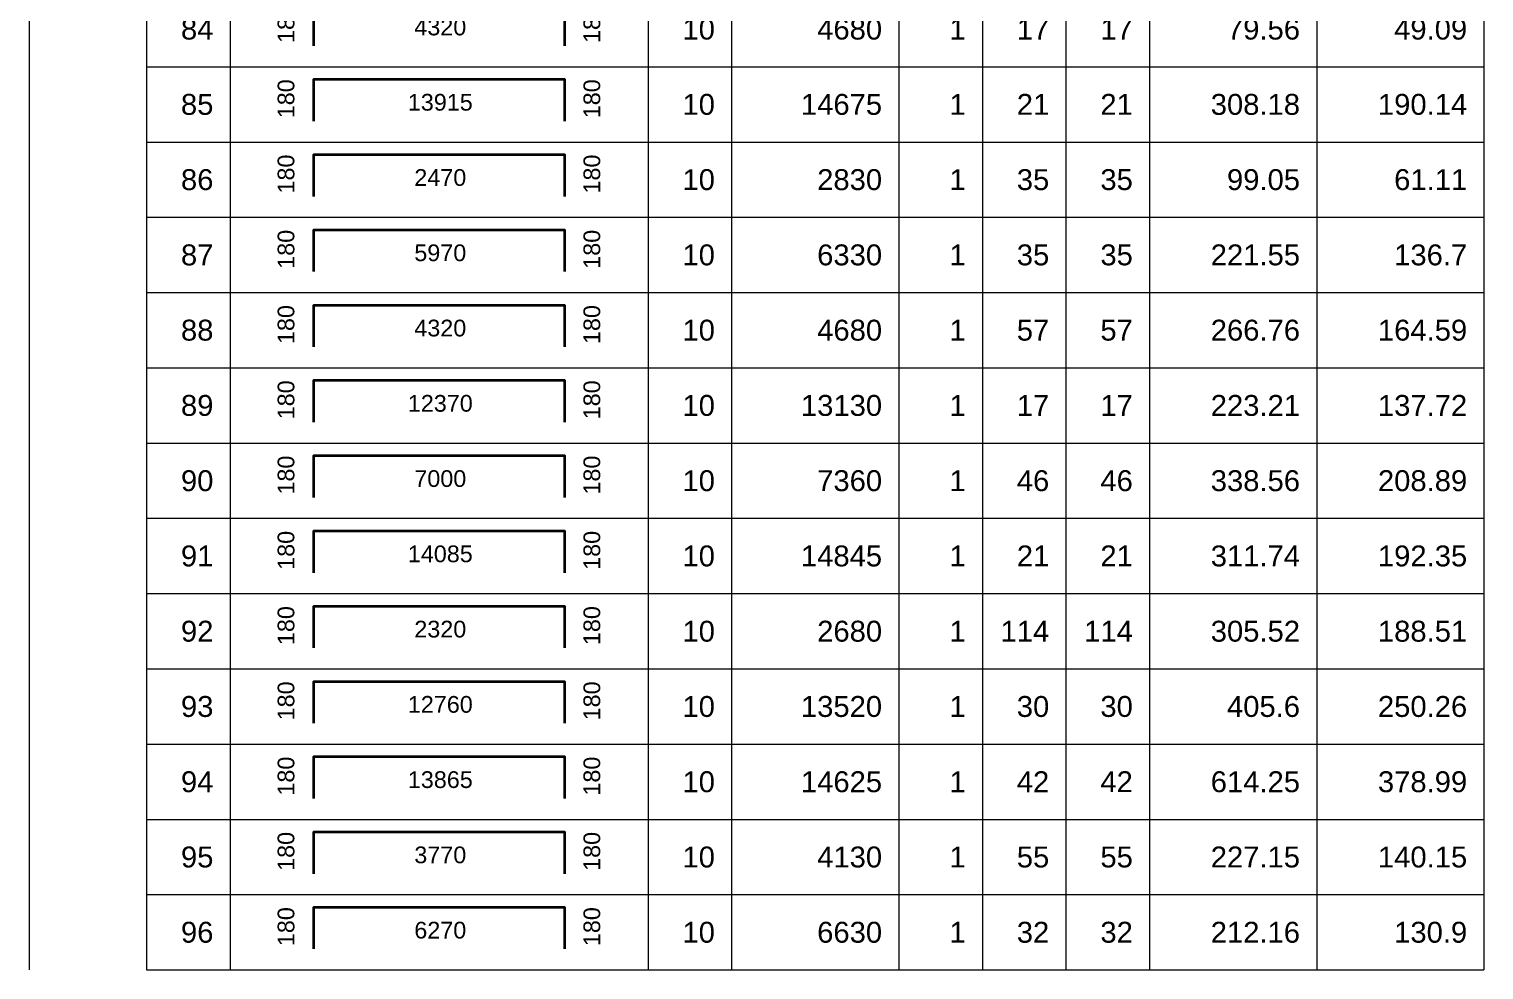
# Model space of a CAD drawing. Header units: millimetres. Extents: x -179076 to 505271, y -44005 to 99253.
# Drawn here: x -26283 to -8878, y 9995 to 21245 of the extents above; entities that cross this region are included whole.
import ezdxf
from ezdxf.enums import TextEntityAlignment as Align

# ---------------------------------------------------------------- set-up
doc = ezdxf.new("R2010")
doc.units = ezdxf.units.MM
for name, color, linetype, lineweight in [('NDC_S_REBAR', 4, 'Continuous', 35), ('NDC_S_VN TEXT', 7, 'Continuous', 20), ('NDC_Table', 3, 'Continuous', 20)]:
    doc.layers.add(name, color=color, linetype=linetype, lineweight=lineweight)
doc.styles.add('ARIAL', font='arial.ttf', dxfattribs={"width": 0.8})

# ---------------------------------------------------------------- blocks, each defined once
blk = doc.blocks.new('dang04')
at = {"layer": 'NDC_S_REBAR'}
blk.add_lwpolyline([(3405, -650), (3405, -150), (6405, -150), (6405, -650)], dxfattribs=at)
at = {"layer": 'NDC_Table'}
for p, q in [((0, 0), (0, -900)), ((1405, 0), (1405, -900)), ((2405, 0), (2405, -900)), ((7405, 0), (7405, -900)), ((8405, 0), (8405, -900)), ((10405, 0), (10405, -900)), ((11405, 0), (11405, -900)), ((12405, 0), (12405, -900)), ((13405, 0), (13405, -900)), ((15405, 0), (15405, -900)), ((17405, 0), (17405, -900)), ((1405, -900), (17405, -900))]:
    blk.add_line(p, q, dxfattribs=at)
at = {"layer": 'NDC_S_VN TEXT', "style": 'ARIAL'}
for p in [(3073, -150), (6733, -150)]:
    blk.add_attdef('D03', text='', height=200, rotation=90, dxfattribs=at).set_placement(p, align=Align.MIDDLE_RIGHT)
for p in [(2205, -450), (8205, -450), (10205, -450), (11205, -450), (12205, -450), (13205, -450), (15205, -450), (17205, -450)]:
    blk.add_attdef('D03', text='', height=250, dxfattribs=at).set_placement(p, align=Align.MIDDLE_RIGHT)
blk.add_attdef('D03', text='', height=200, dxfattribs=at).set_placement((4920, -425), align=Align.MIDDLE_CENTER)

msp = doc.modelspace()

# ---------------------------------------------------------------- block references
at = {"layer": 'NDC_Table'}
ref = msp.add_blockref('dang04', (-26283.5, 21695.5), dxfattribs=at)
ref.add_attrib('D03', '84', dxfattribs={"layer": 'NDC_S_VN TEXT', "height": 250, "style": 'ARIAL'}).set_placement((-24078.2, 21245.5), align=Align.MIDDLE_RIGHT)
ref.add_attrib('D03', '180', dxfattribs={"layer": 'NDC_S_VN TEXT', "height": 200, "rotation": 90, "style": 'ARIAL'}).set_placement((-23210.1, 21545.5), align=Align.MIDDLE_RIGHT)
ref.add_attrib('D03', '4320', dxfattribs={"layer": 'NDC_S_VN TEXT', "height": 200, "style": 'ARIAL'}).set_placement((-21363.9, 21270.7), align=Align.MIDDLE_CENTER)
ref.add_attrib('D03', '180', dxfattribs={"layer": 'NDC_S_VN TEXT', "height": 200, "rotation": 90, "style": 'ARIAL'}).set_placement((-19551, 21545.5), align=Align.MIDDLE_RIGHT)
ref.add_attrib('D03', '10', dxfattribs={"layer": 'NDC_S_VN TEXT', "height": 250, "style": 'ARIAL'}).set_placement((-18078.2, 21245.5), align=Align.MIDDLE_RIGHT)
ref.add_attrib('D03', '4680', dxfattribs={"layer": 'NDC_S_VN TEXT', "height": 250, "style": 'ARIAL'}).set_placement((-16078.2, 21245.5), align=Align.MIDDLE_RIGHT)
ref.add_attrib('D03', '1', dxfattribs={"layer": 'NDC_S_VN TEXT', "height": 250, "style": 'ARIAL'}).set_placement((-15078.2, 21245.5), align=Align.MIDDLE_RIGHT)
ref.add_attrib('D03', '17', dxfattribs={"layer": 'NDC_S_VN TEXT', "height": 250, "style": 'ARIAL'}).set_placement((-14078.2, 21245.5), align=Align.MIDDLE_RIGHT)
ref.add_attrib('D03', '17', dxfattribs={"layer": 'NDC_S_VN TEXT', "height": 250, "style": 'ARIAL'}).set_placement((-13078.2, 21245.8), align=Align.MIDDLE_RIGHT)
ref.add_attrib('D03', '79.56', dxfattribs={"layer": 'NDC_S_VN TEXT', "height": 250, "style": 'ARIAL'}).set_placement((-11078.2, 21245.5), align=Align.MIDDLE_RIGHT)
ref.add_attrib('D03', '49.09', dxfattribs={"layer": 'NDC_S_VN TEXT', "height": 250, "style": 'ARIAL'}).set_placement((-9078.2, 21245.5), align=Align.MIDDLE_RIGHT)
ref = msp.add_blockref('dang04', (-26283.5, 20795.5), dxfattribs=at)
ref.add_attrib('D03', '85', dxfattribs={"layer": 'NDC_S_VN TEXT', "height": 250, "style": 'ARIAL'}).set_placement((-24078.2, 20345.5), align=Align.MIDDLE_RIGHT)
ref.add_attrib('D03', '180', dxfattribs={"layer": 'NDC_S_VN TEXT', "height": 200, "rotation": 90, "style": 'ARIAL'}).set_placement((-23210.1, 20645.5), align=Align.MIDDLE_RIGHT)
ref.add_attrib('D03', '13915', dxfattribs={"layer": 'NDC_S_VN TEXT', "height": 200, "style": 'ARIAL'}).set_placement((-21363.9, 20370.7), align=Align.MIDDLE_CENTER)
ref.add_attrib('D03', '180', dxfattribs={"layer": 'NDC_S_VN TEXT', "height": 200, "rotation": 90, "style": 'ARIAL'}).set_placement((-19551, 20645.5), align=Align.MIDDLE_RIGHT)
ref.add_attrib('D03', '10', dxfattribs={"layer": 'NDC_S_VN TEXT', "height": 250, "style": 'ARIAL'}).set_placement((-18078.2, 20345.5), align=Align.MIDDLE_RIGHT)
ref.add_attrib('D03', '14675', dxfattribs={"layer": 'NDC_S_VN TEXT', "height": 250, "style": 'ARIAL'}).set_placement((-16078.2, 20345.5), align=Align.MIDDLE_RIGHT)
ref.add_attrib('D03', '1', dxfattribs={"layer": 'NDC_S_VN TEXT', "height": 250, "style": 'ARIAL'}).set_placement((-15078.2, 20345.5), align=Align.MIDDLE_RIGHT)
ref.add_attrib('D03', '21', dxfattribs={"layer": 'NDC_S_VN TEXT', "height": 250, "style": 'ARIAL'}).set_placement((-14078.2, 20345.5), align=Align.MIDDLE_RIGHT)
ref.add_attrib('D03', '21', dxfattribs={"layer": 'NDC_S_VN TEXT', "height": 250, "style": 'ARIAL'}).set_placement((-13078.2, 20345.8), align=Align.MIDDLE_RIGHT)
ref.add_attrib('D03', '308.18', dxfattribs={"layer": 'NDC_S_VN TEXT', "height": 250, "style": 'ARIAL'}).set_placement((-11078.2, 20345.5), align=Align.MIDDLE_RIGHT)
ref.add_attrib('D03', '190.14', dxfattribs={"layer": 'NDC_S_VN TEXT', "height": 250, "style": 'ARIAL'}).set_placement((-9078.2, 20345.5), align=Align.MIDDLE_RIGHT)
ref = msp.add_blockref('dang04', (-26283.5, 19895.5), dxfattribs=at)
ref.add_attrib('D03', '86', dxfattribs={"layer": 'NDC_S_VN TEXT', "height": 250, "style": 'ARIAL'}).set_placement((-24078.2, 19445.5), align=Align.MIDDLE_RIGHT)
ref.add_attrib('D03', '180', dxfattribs={"layer": 'NDC_S_VN TEXT', "height": 200, "rotation": 90, "style": 'ARIAL'}).set_placement((-23210.1, 19745.5), align=Align.MIDDLE_RIGHT)
ref.add_attrib('D03', '2470', dxfattribs={"layer": 'NDC_S_VN TEXT', "height": 200, "style": 'ARIAL'}).set_placement((-21363.9, 19470.7), align=Align.MIDDLE_CENTER)
ref.add_attrib('D03', '180', dxfattribs={"layer": 'NDC_S_VN TEXT', "height": 200, "rotation": 90, "style": 'ARIAL'}).set_placement((-19551, 19745.5), align=Align.MIDDLE_RIGHT)
ref.add_attrib('D03', '10', dxfattribs={"layer": 'NDC_S_VN TEXT', "height": 250, "style": 'ARIAL'}).set_placement((-18078.2, 19445.5), align=Align.MIDDLE_RIGHT)
ref.add_attrib('D03', '2830', dxfattribs={"layer": 'NDC_S_VN TEXT', "height": 250, "style": 'ARIAL'}).set_placement((-16078.2, 19445.5), align=Align.MIDDLE_RIGHT)
ref.add_attrib('D03', '1', dxfattribs={"layer": 'NDC_S_VN TEXT', "height": 250, "style": 'ARIAL'}).set_placement((-15078.2, 19445.5), align=Align.MIDDLE_RIGHT)
ref.add_attrib('D03', '35', dxfattribs={"layer": 'NDC_S_VN TEXT', "height": 250, "style": 'ARIAL'}).set_placement((-14078.2, 19445.5), align=Align.MIDDLE_RIGHT)
ref.add_attrib('D03', '35', dxfattribs={"layer": 'NDC_S_VN TEXT', "height": 250, "style": 'ARIAL'}).set_placement((-13078.2, 19445.8), align=Align.MIDDLE_RIGHT)
ref.add_attrib('D03', '99.05', dxfattribs={"layer": 'NDC_S_VN TEXT', "height": 250, "style": 'ARIAL'}).set_placement((-11078.2, 19445.5), align=Align.MIDDLE_RIGHT)
ref.add_attrib('D03', '61.11', dxfattribs={"layer": 'NDC_S_VN TEXT', "height": 250, "style": 'ARIAL'}).set_placement((-9078.2, 19445.5), align=Align.MIDDLE_RIGHT)
ref = msp.add_blockref('dang04', (-26283.5, 18995.5), dxfattribs=at)
ref.add_attrib('D03', '87', dxfattribs={"layer": 'NDC_S_VN TEXT', "height": 250, "style": 'ARIAL'}).set_placement((-24078.2, 18545.5), align=Align.MIDDLE_RIGHT)
ref.add_attrib('D03', '180', dxfattribs={"layer": 'NDC_S_VN TEXT', "height": 200, "rotation": 90, "style": 'ARIAL'}).set_placement((-23210.1, 18845.5), align=Align.MIDDLE_RIGHT)
ref.add_attrib('D03', '5970', dxfattribs={"layer": 'NDC_S_VN TEXT', "height": 200, "style": 'ARIAL'}).set_placement((-21363.9, 18570.7), align=Align.MIDDLE_CENTER)
ref.add_attrib('D03', '180', dxfattribs={"layer": 'NDC_S_VN TEXT', "height": 200, "rotation": 90, "style": 'ARIAL'}).set_placement((-19551, 18845.5), align=Align.MIDDLE_RIGHT)
ref.add_attrib('D03', '10', dxfattribs={"layer": 'NDC_S_VN TEXT', "height": 250, "style": 'ARIAL'}).set_placement((-18078.2, 18545.5), align=Align.MIDDLE_RIGHT)
ref.add_attrib('D03', '6330', dxfattribs={"layer": 'NDC_S_VN TEXT', "height": 250, "style": 'ARIAL'}).set_placement((-16078.2, 18545.5), align=Align.MIDDLE_RIGHT)
ref.add_attrib('D03', '1', dxfattribs={"layer": 'NDC_S_VN TEXT', "height": 250, "style": 'ARIAL'}).set_placement((-15078.2, 18545.5), align=Align.MIDDLE_RIGHT)
ref.add_attrib('D03', '35', dxfattribs={"layer": 'NDC_S_VN TEXT', "height": 250, "style": 'ARIAL'}).set_placement((-14078.2, 18545.5), align=Align.MIDDLE_RIGHT)
ref.add_attrib('D03', '35', dxfattribs={"layer": 'NDC_S_VN TEXT', "height": 250, "style": 'ARIAL'}).set_placement((-13078.2, 18545.8), align=Align.MIDDLE_RIGHT)
ref.add_attrib('D03', '221.55', dxfattribs={"layer": 'NDC_S_VN TEXT', "height": 250, "style": 'ARIAL'}).set_placement((-11078.2, 18545.5), align=Align.MIDDLE_RIGHT)
ref.add_attrib('D03', '136.7', dxfattribs={"layer": 'NDC_S_VN TEXT', "height": 250, "style": 'ARIAL'}).set_placement((-9078.2, 18545.5), align=Align.MIDDLE_RIGHT)
ref = msp.add_blockref('dang04', (-26283.5, 18095.5), dxfattribs=at)
ref.add_attrib('D03', '88', dxfattribs={"layer": 'NDC_S_VN TEXT', "height": 250, "style": 'ARIAL'}).set_placement((-24078.2, 17645.5), align=Align.MIDDLE_RIGHT)
ref.add_attrib('D03', '180', dxfattribs={"layer": 'NDC_S_VN TEXT', "height": 200, "rotation": 90, "style": 'ARIAL'}).set_placement((-23210.1, 17945.5), align=Align.MIDDLE_RIGHT)
ref.add_attrib('D03', '4320', dxfattribs={"layer": 'NDC_S_VN TEXT', "height": 200, "style": 'ARIAL'}).set_placement((-21363.9, 17670.7), align=Align.MIDDLE_CENTER)
ref.add_attrib('D03', '180', dxfattribs={"layer": 'NDC_S_VN TEXT', "height": 200, "rotation": 90, "style": 'ARIAL'}).set_placement((-19551, 17945.5), align=Align.MIDDLE_RIGHT)
ref.add_attrib('D03', '10', dxfattribs={"layer": 'NDC_S_VN TEXT', "height": 250, "style": 'ARIAL'}).set_placement((-18078.2, 17645.5), align=Align.MIDDLE_RIGHT)
ref.add_attrib('D03', '4680', dxfattribs={"layer": 'NDC_S_VN TEXT', "height": 250, "style": 'ARIAL'}).set_placement((-16078.2, 17645.5), align=Align.MIDDLE_RIGHT)
ref.add_attrib('D03', '1', dxfattribs={"layer": 'NDC_S_VN TEXT', "height": 250, "style": 'ARIAL'}).set_placement((-15078.2, 17645.5), align=Align.MIDDLE_RIGHT)
ref.add_attrib('D03', '57', dxfattribs={"layer": 'NDC_S_VN TEXT', "height": 250, "style": 'ARIAL'}).set_placement((-14078.2, 17645.5), align=Align.MIDDLE_RIGHT)
ref.add_attrib('D03', '57', dxfattribs={"layer": 'NDC_S_VN TEXT', "height": 250, "style": 'ARIAL'}).set_placement((-13078.2, 17645.8), align=Align.MIDDLE_RIGHT)
ref.add_attrib('D03', '266.76', dxfattribs={"layer": 'NDC_S_VN TEXT', "height": 250, "style": 'ARIAL'}).set_placement((-11078.2, 17645.5), align=Align.MIDDLE_RIGHT)
ref.add_attrib('D03', '164.59', dxfattribs={"layer": 'NDC_S_VN TEXT', "height": 250, "style": 'ARIAL'}).set_placement((-9078.2, 17645.5), align=Align.MIDDLE_RIGHT)
ref = msp.add_blockref('dang04', (-26283.5, 17195.5), dxfattribs=at)
ref.add_attrib('D03', '89', dxfattribs={"layer": 'NDC_S_VN TEXT', "height": 250, "style": 'ARIAL'}).set_placement((-24078.2, 16745.5), align=Align.MIDDLE_RIGHT)
ref.add_attrib('D03', '180', dxfattribs={"layer": 'NDC_S_VN TEXT', "height": 200, "rotation": 90, "style": 'ARIAL'}).set_placement((-23210.1, 17045.5), align=Align.MIDDLE_RIGHT)
ref.add_attrib('D03', '12370', dxfattribs={"layer": 'NDC_S_VN TEXT', "height": 200, "style": 'ARIAL'}).set_placement((-21363.9, 16770.7), align=Align.MIDDLE_CENTER)
ref.add_attrib('D03', '180', dxfattribs={"layer": 'NDC_S_VN TEXT', "height": 200, "rotation": 90, "style": 'ARIAL'}).set_placement((-19551, 17045.5), align=Align.MIDDLE_RIGHT)
ref.add_attrib('D03', '10', dxfattribs={"layer": 'NDC_S_VN TEXT', "height": 250, "style": 'ARIAL'}).set_placement((-18078.2, 16745.5), align=Align.MIDDLE_RIGHT)
ref.add_attrib('D03', '13130', dxfattribs={"layer": 'NDC_S_VN TEXT', "height": 250, "style": 'ARIAL'}).set_placement((-16078.2, 16745.5), align=Align.MIDDLE_RIGHT)
ref.add_attrib('D03', '1', dxfattribs={"layer": 'NDC_S_VN TEXT', "height": 250, "style": 'ARIAL'}).set_placement((-15078.2, 16745.5), align=Align.MIDDLE_RIGHT)
ref.add_attrib('D03', '17', dxfattribs={"layer": 'NDC_S_VN TEXT', "height": 250, "style": 'ARIAL'}).set_placement((-14078.2, 16745.5), align=Align.MIDDLE_RIGHT)
ref.add_attrib('D03', '17', dxfattribs={"layer": 'NDC_S_VN TEXT', "height": 250, "style": 'ARIAL'}).set_placement((-13078.2, 16745.8), align=Align.MIDDLE_RIGHT)
ref.add_attrib('D03', '223.21', dxfattribs={"layer": 'NDC_S_VN TEXT', "height": 250, "style": 'ARIAL'}).set_placement((-11078.2, 16745.5), align=Align.MIDDLE_RIGHT)
ref.add_attrib('D03', '137.72', dxfattribs={"layer": 'NDC_S_VN TEXT', "height": 250, "style": 'ARIAL'}).set_placement((-9078.2, 16745.5), align=Align.MIDDLE_RIGHT)
ref = msp.add_blockref('dang04', (-26283.5, 16295.5), dxfattribs=at)
ref.add_attrib('D03', '90', dxfattribs={"layer": 'NDC_S_VN TEXT', "height": 250, "style": 'ARIAL'}).set_placement((-24078.2, 15845.5), align=Align.MIDDLE_RIGHT)
ref.add_attrib('D03', '180', dxfattribs={"layer": 'NDC_S_VN TEXT', "height": 200, "rotation": 90, "style": 'ARIAL'}).set_placement((-23210.1, 16145.5), align=Align.MIDDLE_RIGHT)
ref.add_attrib('D03', '7000', dxfattribs={"layer": 'NDC_S_VN TEXT', "height": 200, "style": 'ARIAL'}).set_placement((-21363.9, 15870.7), align=Align.MIDDLE_CENTER)
ref.add_attrib('D03', '180', dxfattribs={"layer": 'NDC_S_VN TEXT', "height": 200, "rotation": 90, "style": 'ARIAL'}).set_placement((-19551, 16145.5), align=Align.MIDDLE_RIGHT)
ref.add_attrib('D03', '10', dxfattribs={"layer": 'NDC_S_VN TEXT', "height": 250, "style": 'ARIAL'}).set_placement((-18078.2, 15845.5), align=Align.MIDDLE_RIGHT)
ref.add_attrib('D03', '7360', dxfattribs={"layer": 'NDC_S_VN TEXT', "height": 250, "style": 'ARIAL'}).set_placement((-16078.2, 15845.5), align=Align.MIDDLE_RIGHT)
ref.add_attrib('D03', '1', dxfattribs={"layer": 'NDC_S_VN TEXT', "height": 250, "style": 'ARIAL'}).set_placement((-15078.2, 15845.5), align=Align.MIDDLE_RIGHT)
ref.add_attrib('D03', '46', dxfattribs={"layer": 'NDC_S_VN TEXT', "height": 250, "style": 'ARIAL'}).set_placement((-14078.2, 15845.5), align=Align.MIDDLE_RIGHT)
ref.add_attrib('D03', '46', dxfattribs={"layer": 'NDC_S_VN TEXT', "height": 250, "style": 'ARIAL'}).set_placement((-13078.2, 15845.8), align=Align.MIDDLE_RIGHT)
ref.add_attrib('D03', '338.56', dxfattribs={"layer": 'NDC_S_VN TEXT', "height": 250, "style": 'ARIAL'}).set_placement((-11078.2, 15845.5), align=Align.MIDDLE_RIGHT)
ref.add_attrib('D03', '208.89', dxfattribs={"layer": 'NDC_S_VN TEXT', "height": 250, "style": 'ARIAL'}).set_placement((-9078.2, 15845.5), align=Align.MIDDLE_RIGHT)
ref = msp.add_blockref('dang04', (-26283.5, 15395.5), dxfattribs=at)
ref.add_attrib('D03', '91', dxfattribs={"layer": 'NDC_S_VN TEXT', "height": 250, "style": 'ARIAL'}).set_placement((-24078.2, 14945.5), align=Align.MIDDLE_RIGHT)
ref.add_attrib('D03', '180', dxfattribs={"layer": 'NDC_S_VN TEXT', "height": 200, "rotation": 90, "style": 'ARIAL'}).set_placement((-23210.1, 15245.5), align=Align.MIDDLE_RIGHT)
ref.add_attrib('D03', '14085', dxfattribs={"layer": 'NDC_S_VN TEXT', "height": 200, "style": 'ARIAL'}).set_placement((-21363.9, 14970.7), align=Align.MIDDLE_CENTER)
ref.add_attrib('D03', '180', dxfattribs={"layer": 'NDC_S_VN TEXT', "height": 200, "rotation": 90, "style": 'ARIAL'}).set_placement((-19551, 15245.5), align=Align.MIDDLE_RIGHT)
ref.add_attrib('D03', '10', dxfattribs={"layer": 'NDC_S_VN TEXT', "height": 250, "style": 'ARIAL'}).set_placement((-18078.2, 14945.5), align=Align.MIDDLE_RIGHT)
ref.add_attrib('D03', '14845', dxfattribs={"layer": 'NDC_S_VN TEXT', "height": 250, "style": 'ARIAL'}).set_placement((-16078.2, 14945.5), align=Align.MIDDLE_RIGHT)
ref.add_attrib('D03', '1', dxfattribs={"layer": 'NDC_S_VN TEXT', "height": 250, "style": 'ARIAL'}).set_placement((-15078.2, 14945.5), align=Align.MIDDLE_RIGHT)
ref.add_attrib('D03', '21', dxfattribs={"layer": 'NDC_S_VN TEXT', "height": 250, "style": 'ARIAL'}).set_placement((-14078.2, 14945.5), align=Align.MIDDLE_RIGHT)
ref.add_attrib('D03', '21', dxfattribs={"layer": 'NDC_S_VN TEXT', "height": 250, "style": 'ARIAL'}).set_placement((-13078.2, 14945.8), align=Align.MIDDLE_RIGHT)
ref.add_attrib('D03', '311.74', dxfattribs={"layer": 'NDC_S_VN TEXT', "height": 250, "style": 'ARIAL'}).set_placement((-11078.2, 14945.5), align=Align.MIDDLE_RIGHT)
ref.add_attrib('D03', '192.35', dxfattribs={"layer": 'NDC_S_VN TEXT', "height": 250, "style": 'ARIAL'}).set_placement((-9078.2, 14945.5), align=Align.MIDDLE_RIGHT)
ref = msp.add_blockref('dang04', (-26283.5, 14495.5), dxfattribs=at)
ref.add_attrib('D03', '92', dxfattribs={"layer": 'NDC_S_VN TEXT', "height": 250, "style": 'ARIAL'}).set_placement((-24078.2, 14045.5), align=Align.MIDDLE_RIGHT)
ref.add_attrib('D03', '180', dxfattribs={"layer": 'NDC_S_VN TEXT', "height": 200, "rotation": 90, "style": 'ARIAL'}).set_placement((-23210.1, 14345.5), align=Align.MIDDLE_RIGHT)
ref.add_attrib('D03', '2320', dxfattribs={"layer": 'NDC_S_VN TEXT', "height": 200, "style": 'ARIAL'}).set_placement((-21363.9, 14070.7), align=Align.MIDDLE_CENTER)
ref.add_attrib('D03', '180', dxfattribs={"layer": 'NDC_S_VN TEXT', "height": 200, "rotation": 90, "style": 'ARIAL'}).set_placement((-19551, 14345.5), align=Align.MIDDLE_RIGHT)
ref.add_attrib('D03', '10', dxfattribs={"layer": 'NDC_S_VN TEXT', "height": 250, "style": 'ARIAL'}).set_placement((-18078.2, 14045.5), align=Align.MIDDLE_RIGHT)
ref.add_attrib('D03', '2680', dxfattribs={"layer": 'NDC_S_VN TEXT', "height": 250, "style": 'ARIAL'}).set_placement((-16078.2, 14045.5), align=Align.MIDDLE_RIGHT)
ref.add_attrib('D03', '1', dxfattribs={"layer": 'NDC_S_VN TEXT', "height": 250, "style": 'ARIAL'}).set_placement((-15078.2, 14045.5), align=Align.MIDDLE_RIGHT)
ref.add_attrib('D03', '114', dxfattribs={"layer": 'NDC_S_VN TEXT', "height": 250, "style": 'ARIAL'}).set_placement((-14078.2, 14045.5), align=Align.MIDDLE_RIGHT)
ref.add_attrib('D03', '114', dxfattribs={"layer": 'NDC_S_VN TEXT', "height": 250, "style": 'ARIAL'}).set_placement((-13078.2, 14045.8), align=Align.MIDDLE_RIGHT)
ref.add_attrib('D03', '305.52', dxfattribs={"layer": 'NDC_S_VN TEXT', "height": 250, "style": 'ARIAL'}).set_placement((-11078.2, 14045.5), align=Align.MIDDLE_RIGHT)
ref.add_attrib('D03', '188.51', dxfattribs={"layer": 'NDC_S_VN TEXT', "height": 250, "style": 'ARIAL'}).set_placement((-9078.2, 14045.5), align=Align.MIDDLE_RIGHT)
ref = msp.add_blockref('dang04', (-26283.5, 13595.5), dxfattribs=at)
ref.add_attrib('D03', '93', dxfattribs={"layer": 'NDC_S_VN TEXT', "height": 250, "style": 'ARIAL'}).set_placement((-24078.2, 13145.5), align=Align.MIDDLE_RIGHT)
ref.add_attrib('D03', '180', dxfattribs={"layer": 'NDC_S_VN TEXT', "height": 200, "rotation": 90, "style": 'ARIAL'}).set_placement((-23210.1, 13445.5), align=Align.MIDDLE_RIGHT)
ref.add_attrib('D03', '12760', dxfattribs={"layer": 'NDC_S_VN TEXT', "height": 200, "style": 'ARIAL'}).set_placement((-21363.9, 13170.7), align=Align.MIDDLE_CENTER)
ref.add_attrib('D03', '180', dxfattribs={"layer": 'NDC_S_VN TEXT', "height": 200, "rotation": 90, "style": 'ARIAL'}).set_placement((-19551, 13445.5), align=Align.MIDDLE_RIGHT)
ref.add_attrib('D03', '10', dxfattribs={"layer": 'NDC_S_VN TEXT', "height": 250, "style": 'ARIAL'}).set_placement((-18078.2, 13145.5), align=Align.MIDDLE_RIGHT)
ref.add_attrib('D03', '13520', dxfattribs={"layer": 'NDC_S_VN TEXT', "height": 250, "style": 'ARIAL'}).set_placement((-16078.2, 13145.5), align=Align.MIDDLE_RIGHT)
ref.add_attrib('D03', '1', dxfattribs={"layer": 'NDC_S_VN TEXT', "height": 250, "style": 'ARIAL'}).set_placement((-15078.2, 13145.5), align=Align.MIDDLE_RIGHT)
ref.add_attrib('D03', '30', dxfattribs={"layer": 'NDC_S_VN TEXT', "height": 250, "style": 'ARIAL'}).set_placement((-14078.2, 13145.5), align=Align.MIDDLE_RIGHT)
ref.add_attrib('D03', '30', dxfattribs={"layer": 'NDC_S_VN TEXT', "height": 250, "style": 'ARIAL'}).set_placement((-13078.2, 13145.8), align=Align.MIDDLE_RIGHT)
ref.add_attrib('D03', '405.6', dxfattribs={"layer": 'NDC_S_VN TEXT', "height": 250, "style": 'ARIAL'}).set_placement((-11078.2, 13145.5), align=Align.MIDDLE_RIGHT)
ref.add_attrib('D03', '250.26', dxfattribs={"layer": 'NDC_S_VN TEXT', "height": 250, "style": 'ARIAL'}).set_placement((-9078.2, 13145.5), align=Align.MIDDLE_RIGHT)
ref = msp.add_blockref('dang04', (-26283.5, 12695.5), dxfattribs=at)
ref.add_attrib('D03', '94', dxfattribs={"layer": 'NDC_S_VN TEXT', "height": 250, "style": 'ARIAL'}).set_placement((-24078.2, 12245.5), align=Align.MIDDLE_RIGHT)
ref.add_attrib('D03', '180', dxfattribs={"layer": 'NDC_S_VN TEXT', "height": 200, "rotation": 90, "style": 'ARIAL'}).set_placement((-23210.1, 12545.5), align=Align.MIDDLE_RIGHT)
ref.add_attrib('D03', '13865', dxfattribs={"layer": 'NDC_S_VN TEXT', "height": 200, "style": 'ARIAL'}).set_placement((-21363.9, 12270.7), align=Align.MIDDLE_CENTER)
ref.add_attrib('D03', '180', dxfattribs={"layer": 'NDC_S_VN TEXT', "height": 200, "rotation": 90, "style": 'ARIAL'}).set_placement((-19551, 12545.5), align=Align.MIDDLE_RIGHT)
ref.add_attrib('D03', '10', dxfattribs={"layer": 'NDC_S_VN TEXT', "height": 250, "style": 'ARIAL'}).set_placement((-18078.2, 12245.5), align=Align.MIDDLE_RIGHT)
ref.add_attrib('D03', '14625', dxfattribs={"layer": 'NDC_S_VN TEXT', "height": 250, "style": 'ARIAL'}).set_placement((-16078.2, 12245.5), align=Align.MIDDLE_RIGHT)
ref.add_attrib('D03', '1', dxfattribs={"layer": 'NDC_S_VN TEXT', "height": 250, "style": 'ARIAL'}).set_placement((-15078.2, 12245.5), align=Align.MIDDLE_RIGHT)
ref.add_attrib('D03', '42', dxfattribs={"layer": 'NDC_S_VN TEXT', "height": 250, "style": 'ARIAL'}).set_placement((-14078.2, 12245.5), align=Align.MIDDLE_RIGHT)
ref.add_attrib('D03', '42', dxfattribs={"layer": 'NDC_S_VN TEXT', "height": 250, "style": 'ARIAL'}).set_placement((-13078.2, 12245.8), align=Align.MIDDLE_RIGHT)
ref.add_attrib('D03', '614.25', dxfattribs={"layer": 'NDC_S_VN TEXT', "height": 250, "style": 'ARIAL'}).set_placement((-11078.2, 12245.5), align=Align.MIDDLE_RIGHT)
ref.add_attrib('D03', '378.99', dxfattribs={"layer": 'NDC_S_VN TEXT', "height": 250, "style": 'ARIAL'}).set_placement((-9078.2, 12245.5), align=Align.MIDDLE_RIGHT)
ref = msp.add_blockref('dang04', (-26283.5, 11795.5), dxfattribs=at)
ref.add_attrib('D03', '95', dxfattribs={"layer": 'NDC_S_VN TEXT', "height": 250, "style": 'ARIAL'}).set_placement((-24078.2, 11345.5), align=Align.MIDDLE_RIGHT)
ref.add_attrib('D03', '180', dxfattribs={"layer": 'NDC_S_VN TEXT', "height": 200, "rotation": 90, "style": 'ARIAL'}).set_placement((-23210.1, 11645.5), align=Align.MIDDLE_RIGHT)
ref.add_attrib('D03', '3770', dxfattribs={"layer": 'NDC_S_VN TEXT', "height": 200, "style": 'ARIAL'}).set_placement((-21363.9, 11370.7), align=Align.MIDDLE_CENTER)
ref.add_attrib('D03', '180', dxfattribs={"layer": 'NDC_S_VN TEXT', "height": 200, "rotation": 90, "style": 'ARIAL'}).set_placement((-19551, 11645.5), align=Align.MIDDLE_RIGHT)
ref.add_attrib('D03', '10', dxfattribs={"layer": 'NDC_S_VN TEXT', "height": 250, "style": 'ARIAL'}).set_placement((-18078.2, 11345.5), align=Align.MIDDLE_RIGHT)
ref.add_attrib('D03', '4130', dxfattribs={"layer": 'NDC_S_VN TEXT', "height": 250, "style": 'ARIAL'}).set_placement((-16078.2, 11345.5), align=Align.MIDDLE_RIGHT)
ref.add_attrib('D03', '1', dxfattribs={"layer": 'NDC_S_VN TEXT', "height": 250, "style": 'ARIAL'}).set_placement((-15078.2, 11345.5), align=Align.MIDDLE_RIGHT)
ref.add_attrib('D03', '55', dxfattribs={"layer": 'NDC_S_VN TEXT', "height": 250, "style": 'ARIAL'}).set_placement((-14078.2, 11345.5), align=Align.MIDDLE_RIGHT)
ref.add_attrib('D03', '55', dxfattribs={"layer": 'NDC_S_VN TEXT', "height": 250, "style": 'ARIAL'}).set_placement((-13078.2, 11345.8), align=Align.MIDDLE_RIGHT)
ref.add_attrib('D03', '227.15', dxfattribs={"layer": 'NDC_S_VN TEXT', "height": 250, "style": 'ARIAL'}).set_placement((-11078.2, 11345.5), align=Align.MIDDLE_RIGHT)
ref.add_attrib('D03', '140.15', dxfattribs={"layer": 'NDC_S_VN TEXT', "height": 250, "style": 'ARIAL'}).set_placement((-9078.2, 11345.5), align=Align.MIDDLE_RIGHT)
ref = msp.add_blockref('dang04', (-26283.5, 10895.5), dxfattribs=at)
ref.add_attrib('D03', '96', dxfattribs={"layer": 'NDC_S_VN TEXT', "height": 250, "style": 'ARIAL'}).set_placement((-24078.2, 10445.5), align=Align.MIDDLE_RIGHT)
ref.add_attrib('D03', '180', dxfattribs={"layer": 'NDC_S_VN TEXT', "height": 200, "rotation": 90, "style": 'ARIAL'}).set_placement((-23210.1, 10745.5), align=Align.MIDDLE_RIGHT)
ref.add_attrib('D03', '6270', dxfattribs={"layer": 'NDC_S_VN TEXT', "height": 200, "style": 'ARIAL'}).set_placement((-21363.9, 10470.7), align=Align.MIDDLE_CENTER)
ref.add_attrib('D03', '180', dxfattribs={"layer": 'NDC_S_VN TEXT', "height": 200, "rotation": 90, "style": 'ARIAL'}).set_placement((-19551, 10745.5), align=Align.MIDDLE_RIGHT)
ref.add_attrib('D03', '10', dxfattribs={"layer": 'NDC_S_VN TEXT', "height": 250, "style": 'ARIAL'}).set_placement((-18078.2, 10445.5), align=Align.MIDDLE_RIGHT)
ref.add_attrib('D03', '6630', dxfattribs={"layer": 'NDC_S_VN TEXT', "height": 250, "style": 'ARIAL'}).set_placement((-16078.2, 10445.5), align=Align.MIDDLE_RIGHT)
ref.add_attrib('D03', '1', dxfattribs={"layer": 'NDC_S_VN TEXT', "height": 250, "style": 'ARIAL'}).set_placement((-15078.2, 10445.5), align=Align.MIDDLE_RIGHT)
ref.add_attrib('D03', '32', dxfattribs={"layer": 'NDC_S_VN TEXT', "height": 250, "style": 'ARIAL'}).set_placement((-14078.2, 10445.5), align=Align.MIDDLE_RIGHT)
ref.add_attrib('D03', '32', dxfattribs={"layer": 'NDC_S_VN TEXT', "height": 250, "style": 'ARIAL'}).set_placement((-13078.2, 10445.8), align=Align.MIDDLE_RIGHT)
ref.add_attrib('D03', '212.16', dxfattribs={"layer": 'NDC_S_VN TEXT', "height": 250, "style": 'ARIAL'}).set_placement((-11078.2, 10445.5), align=Align.MIDDLE_RIGHT)
ref.add_attrib('D03', '130.9', dxfattribs={"layer": 'NDC_S_VN TEXT', "height": 250, "style": 'ARIAL'}).set_placement((-9078.2, 10445.5), align=Align.MIDDLE_RIGHT)

doc.saveas('drawing.dxf')
